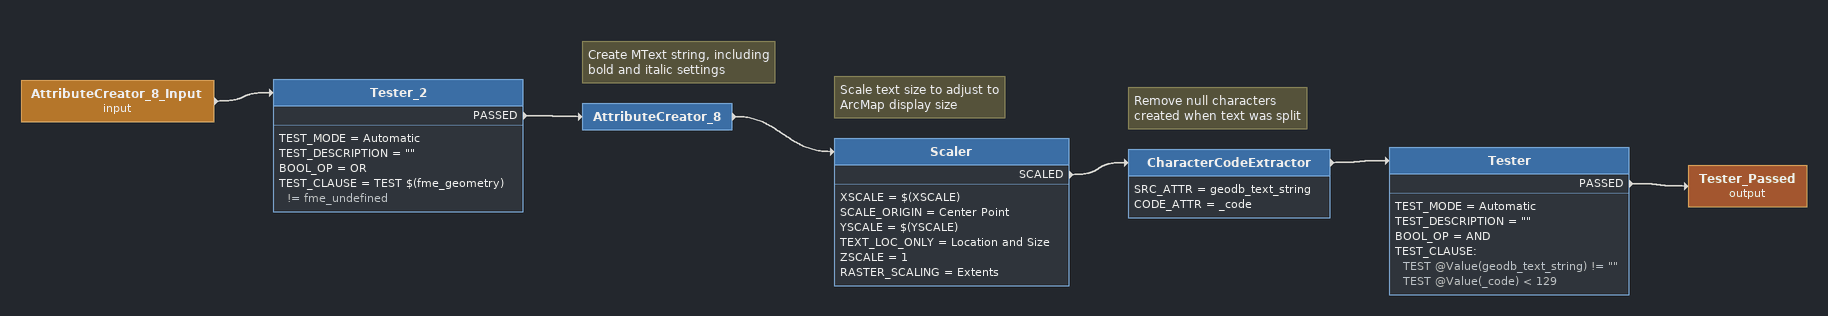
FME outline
AttributeCreator_8_Input (input)
    -> Tester_2
Tester_2
    TEST_MODE = Automatic
    TEST_DESCRIPTION = ""
    BOOL_OP = OR
    TEST_CLAUSE = TEST $(fme_geometry) != fme_undefined
    PASSED -> AttributeCreator_8
Note: Create MText string, including / bold and italic settings
AttributeCreator_8
    -> Scaler
Note: Scale text size to adjust to / ArcMap display size
Scaler
    XSCALE = $(XSCALE)
    SCALE_ORIGIN = Center Point
    YSCALE = $(YSCALE)
    TEXT_LOC_ONLY = Location and Size
    ZSCALE = 1
    RASTER_SCALING = Extents
    SCALED -> CharacterCodeExtractor
Note: Remove null characters / created when text was split
CharacterCodeExtractor
    SRC_ATTR = geodb_text_string
    CODE_ATTR = _code
    -> Tester
Tester
    TEST_MODE = Automatic
    TEST_DESCRIPTION = ""
    BOOL_OP = AND
    TEST_CLAUSE:
      TEST @Value(geodb_text_string) != ""
      TEST @Value(_code) < 129
    PASSED -> Tester_Passed (output)
Tester_Passed (output)
